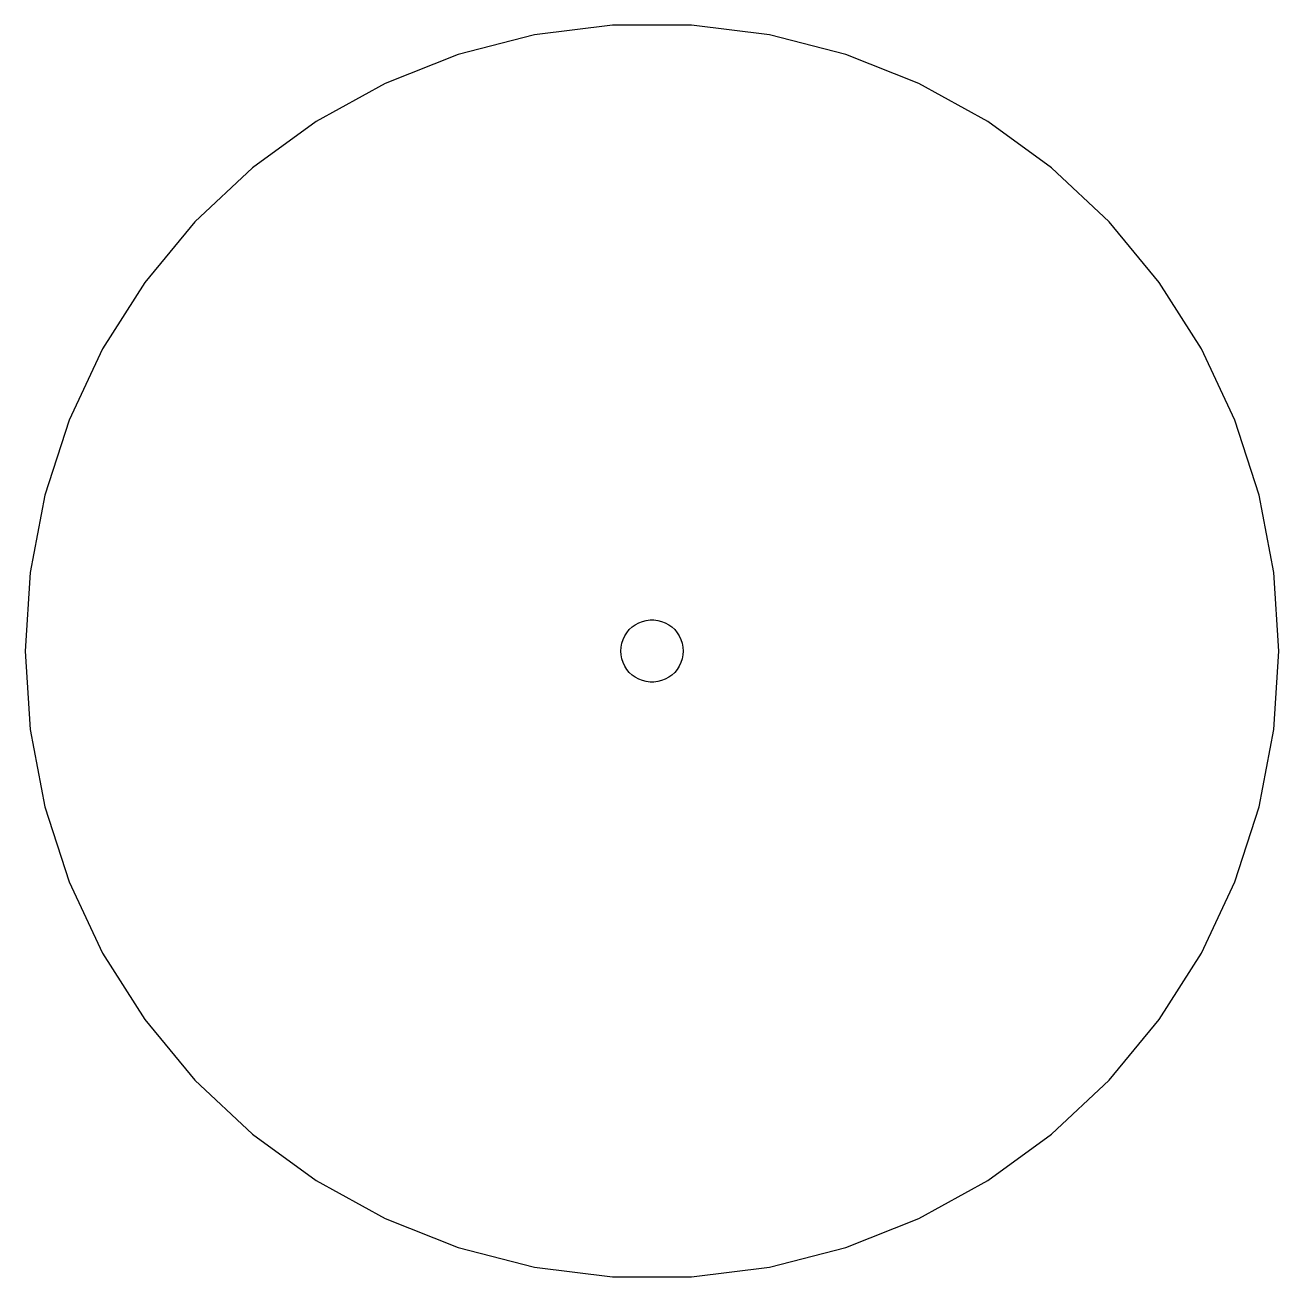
# Model space of a CAD drawing. Header units: metres. Extents: x -20 to 20, y 90 to 239.
# Drawn here: x -20.11 to 20.11, y 89.93 to 130.07 of the extents above; entities that cross this region are included whole.
import ezdxf

# ---------------------------------------------------------------- set-up
doc = ezdxf.new("R2010")
doc.units = ezdxf.units.M

msp = doc.modelspace()

# ---------------------------------------------------------------- linework, layer by layer
for p, q in [((-1.2626, 130.069), (-3.76791, 129.752)), ((1.2626, 130.069), (-1.2626, 130.069)), ((3.76791, 129.752), (1.2626, 130.069)), ((-3.76791, 129.752), (-6.21379, 129.124)), ((6.21379, 129.124), (3.76791, 129.752)), ((-6.21379, 129.124), (-8.56168, 128.195)), ((8.56168, 128.195), (6.21379, 129.124)), ((-8.56168, 128.195), (-10.7746, 126.978)), ((10.7746, 126.978), (8.56168, 128.195)), ((-10.7746, 126.978), (-12.8175, 125.494)), ((12.8175, 125.494), (10.7746, 126.978)), ((-12.8175, 125.494), (-14.6583, 123.765)), ((14.6583, 123.765), (12.8175, 125.494)), ((-14.6583, 123.765), (-16.2679, 121.819)), ((16.2679, 121.819), (14.6583, 123.765)), ((-16.2679, 121.819), (-17.621, 119.687)), ((17.621, 119.687), (16.2679, 121.819)), ((-17.621, 119.687), (-18.6962, 117.402)), ((18.6962, 117.402), (17.621, 119.687)), ((-18.6962, 117.402), (-19.4765, 115.001)), ((19.4765, 115.001), (18.6962, 117.402)), ((-19.4765, 115.001), (-19.9497, 112.52)), ((19.9497, 112.52), (19.4765, 115.001)), ((-19.9497, 112.52), (-20.1083, 110)), ((20.1083, 110), (19.9497, 112.52)), ((-0.187378, 110.982), (-0.06279, 110.998)), ((-0.06279, 110.998), (0.06279, 110.998)), ((0.06279, 110.998), (0.187378, 110.982)), ((-0.809006, 110.588), (-0.728958, 110.685)), ((-0.728958, 110.685), (-0.637421, 110.771)), ((-0.637421, 110.771), (-0.535812, 110.844)), ((-0.535812, 110.844), (-0.425766, 110.905)), ((-0.425766, 110.905), (-0.309006, 110.951)), ((-0.309006, 110.951), (-0.187378, 110.982)), ((0.187378, 110.982), (0.309006, 110.951)), ((0.309006, 110.951), (0.425766, 110.905)), ((0.425766, 110.905), (0.535812, 110.844)), ((0.535812, 110.844), (0.637421, 110.771)), ((0.637421, 110.771), (0.728958, 110.685)), ((0.728958, 110.685), (0.809006, 110.588)), ((-0.992111, 110.125), (-0.968582, 110.249)), ((-0.968582, 110.249), (-0.929764, 110.368)), ((-0.929764, 110.368), (-0.876297, 110.482)), ((-0.876297, 110.482), (-0.809006, 110.588)), ((0.809006, 110.588), (0.876297, 110.482)), ((0.876297, 110.482), (0.929764, 110.368)), ((0.929764, 110.368), (0.968582, 110.249)), ((0.968582, 110.249), (0.992111, 110.125)), ((-20.1083, 110), (-19.9497, 107.48)), ((-1, 110), (-0.992111, 110.125)), ((-0.992111, 109.875), (-1, 110)), ((-0.968582, 109.751), (-0.992111, 109.875)), ((0.992111, 109.875), (0.968582, 109.751)), ((0.992111, 110.125), (1, 110)), ((1, 110), (0.992111, 109.875)), ((19.9497, 107.48), (20.1083, 110)), ((-0.929764, 109.632), (-0.968582, 109.751)), ((-0.876297, 109.518), (-0.929764, 109.632)), ((-0.809006, 109.412), (-0.876297, 109.518)), ((-0.728958, 109.315), (-0.809006, 109.412)), ((0.809006, 109.412), (0.728958, 109.315)), ((0.876297, 109.518), (0.809006, 109.412)), ((0.929764, 109.632), (0.876297, 109.518)), ((0.968582, 109.751), (0.929764, 109.632)), ((-0.637421, 109.229), (-0.728958, 109.315)), ((-0.535812, 109.156), (-0.637421, 109.229)), ((-0.425766, 109.095), (-0.535812, 109.156)), ((-0.309006, 109.049), (-0.425766, 109.095)), ((-0.187378, 109.018), (-0.309006, 109.049)), ((-0.06279, 109.002), (-0.187378, 109.018)), ((0.06279, 109.002), (-0.06279, 109.002)), ((0.187378, 109.018), (0.06279, 109.002)), ((0.309006, 109.049), (0.187378, 109.018)), ((0.425766, 109.095), (0.309006, 109.049)), ((0.535812, 109.156), (0.425766, 109.095)), ((0.637421, 109.229), (0.535812, 109.156)), ((0.728958, 109.315), (0.637421, 109.229)), ((-19.9497, 107.48), (-19.4765, 104.999)), ((19.4765, 104.999), (19.9497, 107.48)), ((-19.4765, 104.999), (-18.6962, 102.598)), ((18.6962, 102.598), (19.4765, 104.999)), ((-18.6962, 102.598), (-17.621, 100.313)), ((17.621, 100.313), (18.6962, 102.598)), ((-17.621, 100.313), (-16.2679, 98.1807)), ((16.2679, 98.1807), (17.621, 100.313)), ((-16.2679, 98.1807), (-14.6583, 96.2349)), ((14.6583, 96.2349), (16.2679, 98.1807)), ((-14.6583, 96.2349), (-12.8175, 94.5063)), ((12.8175, 94.5063), (14.6583, 96.2349)), ((-12.8175, 94.5063), (-10.7746, 93.022)), ((10.7746, 93.022), (12.8175, 94.5063)), ((-10.7746, 93.022), (-8.56168, 91.8055)), ((8.56168, 91.8055), (10.7746, 93.022)), ((-8.56168, 91.8055), (-6.21379, 90.8759)), ((6.21379, 90.8759), (8.56168, 91.8055)), ((-6.21379, 90.8759), (-3.76791, 90.2479)), ((3.76791, 90.2479), (6.21379, 90.8759)), ((-3.76791, 90.2479), (-1.2626, 89.9314)), ((1.2626, 89.9314), (3.76791, 90.2479)), ((-1.2626, 89.9314), (1.2626, 89.9314))]:
    msp.add_line(p, q)

doc.saveas('drawing.dxf')
